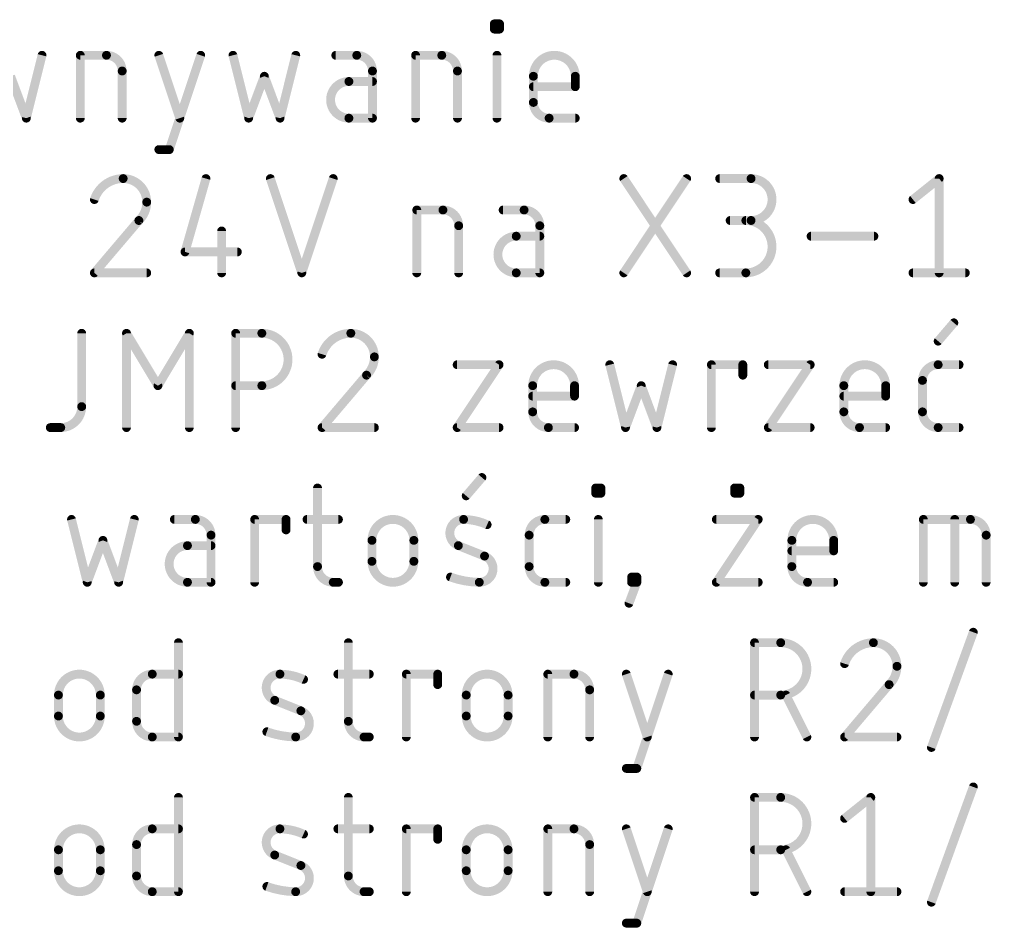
# Model space of a CAD drawing. Extents: x 5 to 171, y -44 to 47.
# Drawn here: x 40.76 to 57.52, y -43.72 to -28.07 of the extents above; entities that cross this region are included whole.
import ezdxf

# ---------------------------------------------------------------- set-up
doc = ezdxf.new("R2010")
doc.units = 0
doc.layers.add('97', color=251, linetype='CONTINUOUS')

msp = doc.modelspace()

# ---------------------------------------------------------------- linework, layer by layer
at = {"layer": '97', "const_width": 0.1524}
for points in [[(48.9553, -28.2335), (48.9553, -28.1432)], [(48.9553, -28.1432), (49.0456, -28.1432)], [(49.0456, -28.1432), (49.0456, -28.2335)], [(49.0456, -28.2335), (48.9553, -28.2335)], [(40.8827, -29.7688), (41.1536, -28.6851)], [(41.8136, -29.7688), (41.8136, -28.6851)], [(41.8136, -28.6851), (42.2651, -28.6851)], [(43.1683, -28.6851), (43.5295, -29.7688)], [(43.3489, -30.3107), (43.8908, -28.6851)], [(44.4466, -28.6851), (44.7175, -29.7688)], [(45.2594, -29.7688), (45.5303, -28.6851)], [(46.5825, -28.6851), (46.2212, -28.6851)], [(47.5971, -29.7688), (47.5971, -28.6851)], [(47.5971, -28.6851), (48.0487, -28.6851)], [(49.0005, -29.7688), (49.0005, -28.6851)], [(40.6117, -29.0463), (40.8827, -29.7688)], [(42.5361, -28.956), (42.5361, -29.7688)], [(44.7175, -29.7688), (44.9885, -29.0463)], [(44.9885, -29.0463), (45.2594, -29.7688)], [(46.8534, -29.7688), (46.8534, -28.956)], [(48.3196, -28.956), (48.3196, -29.7688)], [(49.6292, -29.4979), (49.6292, -29.0463)], [(50.3517, -29.0463), (50.3517, -29.2269)], [(46.8534, -29.1366), (46.447, -29.1366)], [(50.3517, -29.2269), (49.6292, -29.2269)], [(46.447, -29.7688), (46.8534, -29.7688)], [(50.3517, -29.7688), (49.9001, -29.7688)], [(43.1683, -30.3107), (43.3489, -30.3107)], [(43.9809, -30.8102), (43.6196, -32.0746)], [(45.0924, -30.8102), (45.6343, -32.4358)], [(45.6343, -32.4358), (46.1762, -30.8102)], [(51.1886, -32.4358), (52.2723, -30.8102)], [(51.1886, -30.8102), (52.2723, -32.4358)], [(52.842, -30.8102), (53.3839, -30.8102)], [(56.1767, -31.1714), (56.6283, -30.8102)], [(56.6283, -30.8102), (56.6283, -32.4358)], [(47.6177, -32.4358), (47.6177, -31.3521)], [(47.6177, -31.3521), (48.0693, -31.3521)], [(49.4688, -31.3521), (49.1075, -31.3521)], [(42.8242, -31.5327), (42.0565, -32.4358)], [(53.3839, -31.5327), (53.0227, -31.5327)], [(44.2518, -31.7133), (44.2518, -32.4358)], [(48.3402, -31.623), (48.3402, -32.4358)], [(49.7397, -32.4358), (49.7397, -31.623)], [(49.7397, -31.8036), (49.3333, -31.8036)], [(54.4191, -31.8036), (55.5028, -31.8036)], [(43.6196, -32.0746), (44.5227, -32.0746)], [(42.0565, -32.4358), (42.9596, -32.4358)], [(49.3333, -32.4358), (49.7397, -32.4358)], [(52.842, -32.4358), (53.2936, -32.4358)], [(56.1767, -32.4358), (57.0798, -32.4358)], [(56.611, -33.6127), (56.8819, -33.2966)], [(41.8379, -33.4772), (41.8379, -34.7416)], [(42.6106, -35.1028), (42.6106, -33.4772)], [(42.6106, -33.4772), (43.1525, -34.3803)], [(43.1525, -34.3803), (43.6944, -33.4772)], [(43.6944, -33.4772), (43.6944, -35.1028)], [(44.4936, -35.1028), (44.4936, -33.4772)], [(44.4936, -33.4772), (44.9451, -33.4772)], [(48.3143, -34.0191), (49.0368, -34.0191)], [(49.0368, -34.0191), (48.3143, -35.1028)], [(50.9473, -34.0191), (51.2182, -35.1028)], [(51.7601, -35.1028), (52.031, -34.0191)], [(52.6995, -35.1028), (52.6995, -34.0191)], [(52.6995, -34.0191), (53.2414, -34.0191)], [(53.2414, -34.0191), (53.2414, -34.1997)], [(53.681, -34.0191), (54.4035, -34.0191)], [(54.4035, -34.0191), (53.681, -35.1028)], [(56.611, -34.0191), (56.9722, -34.0191)], [(46.7511, -34.1997), (45.9835, -35.1028)], [(44.9451, -34.3803), (44.4936, -34.3803)], [(49.6169, -34.8319), (49.6169, -34.3803)], [(50.3394, -34.3803), (50.3394, -34.5609)], [(51.2182, -35.1028), (51.4891, -34.3803)], [(51.4891, -34.3803), (51.7601, -35.1028)], [(54.9836, -34.8319), (54.9836, -34.3803)], [(55.7061, -34.3803), (55.7061, -34.5609)], [(56.3401, -34.8319), (56.3401, -34.29)], [(50.3394, -34.5609), (49.6169, -34.5609)], [(55.7061, -34.5609), (54.9836, -34.5609)], [(41.4767, -35.1028), (41.296, -35.1028)], [(45.9835, -35.1028), (46.8866, -35.1028)], [(48.3143, -35.1028), (49.0368, -35.1028)], [(50.3394, -35.1028), (49.8878, -35.1028)], [(53.681, -35.1028), (54.4035, -35.1028)], [(55.7061, -35.1028), (55.2545, -35.1028)], [(56.9722, -35.1028), (56.611, -35.1028)], [(48.4702, -36.2797), (48.7412, -35.9636)], [(45.9055, -36.1442), (45.9055, -37.4989)], [(50.7038, -36.2345), (50.7038, -36.1442)], [(50.7038, -36.1442), (50.7941, -36.1442)], [(50.7941, -36.2345), (50.7038, -36.2345)], [(50.7941, -36.1442), (50.7941, -36.2345)], [(53.1005, -36.2345), (53.1005, -36.1442)], [(53.1005, -36.1442), (53.1908, -36.1442)], [(53.1908, -36.2345), (53.1005, -36.2345)], [(53.1908, -36.1442), (53.1908, -36.2345)], [(41.662, -36.6861), (41.9329, -37.7698)], [(42.4748, -37.7698), (42.7457, -36.6861)], [(43.7978, -36.6861), (43.4366, -36.6861)], [(44.821, -37.7698), (44.821, -36.6861)], [(44.821, -36.6861), (45.3629, -36.6861)], [(45.3629, -36.6861), (45.3629, -36.8667)], [(45.7249, -36.6861), (46.2667, -36.6861)], [(49.8267, -36.6861), (50.1879, -36.6861)], [(50.7489, -37.7698), (50.7489, -36.6861)], [(52.7844, -36.6861), (53.5069, -36.6861)], [(53.5069, -36.6861), (52.7844, -37.7698)], [(56.3553, -37.7698), (56.3553, -36.6861)], [(56.3553, -36.6861), (57.1681, -36.6861)], [(56.8972, -37.7698), (56.8972, -36.6861)], [(41.9329, -37.7698), (42.2038, -37.0473)], [(42.2038, -37.0473), (42.4748, -37.7698)], [(44.0688, -37.7698), (44.0688, -36.957)], [(46.8446, -37.4086), (46.8446, -37.0473)], [(47.5671, -37.0473), (47.5671, -37.4086)], [(49.5558, -37.4989), (49.5558, -36.957)], [(54.087, -37.4989), (54.087, -37.0473)], [(54.8095, -37.0473), (54.8095, -37.2279)], [(57.439, -36.957), (57.439, -37.7698)], [(44.0688, -37.1376), (43.6624, -37.1376)], [(48.7863, -37.3182), (48.3348, -37.1376)], [(54.8095, -37.2279), (54.087, -37.2279)], [(51.3237, -37.7698), (51.3237, -37.6795)], [(51.3237, -37.6795), (51.414, -37.6795)], [(51.414, -37.6795), (51.414, -37.7698)], [(43.6624, -37.7698), (44.0688, -37.7698)], [(46.1764, -37.7698), (46.2667, -37.7698)], [(50.1879, -37.7698), (49.8267, -37.7698)], [(51.414, -37.7698), (51.2785, -38.131)], [(51.414, -37.7698), (51.3237, -37.7698)], [(52.7844, -37.7698), (53.5069, -37.7698)], [(54.8095, -37.7698), (54.358, -37.7698)], [(56.4946, -40.6174), (57.2171, -38.6306)], [(43.5064, -38.8112), (43.5064, -40.4368)], [(46.4373, -38.8112), (46.4373, -40.1659)], [(53.4435, -40.4368), (53.4435, -38.8112)], [(53.4435, -38.8112), (53.8951, -38.8112)], [(43.0548, -39.3531), (43.5064, -39.3531)], [(46.2567, -39.3531), (46.7986, -39.3531)], [(47.437, -40.4368), (47.437, -39.3531)], [(47.437, -39.3531), (47.9789, -39.3531)], [(47.9789, -39.3531), (47.9789, -39.5337)], [(49.8774, -40.4368), (49.8774, -39.3531)], [(49.8774, -39.3531), (50.3289, -39.3531)], [(51.2321, -39.3531), (51.5933, -40.4368)], [(51.4127, -40.9787), (51.9546, -39.3531)], [(55.7651, -39.5337), (54.9975, -40.4368)], [(41.4365, -40.0756), (41.4365, -39.7143)], [(42.159, -39.7143), (42.159, -40.0756)], [(42.7839, -40.1659), (42.7839, -39.624)], [(48.4706, -40.0756), (48.4706, -39.7143)], [(49.1931, -39.7143), (49.1931, -40.0756)], [(50.5999, -39.624), (50.5999, -40.4368)], [(53.8951, -39.7143), (53.4435, -39.7143)], [(54.3466, -40.4368), (53.9854, -39.7143)], [(45.6187, -39.9852), (45.1672, -39.8046)], [(43.5064, -40.4368), (43.0548, -40.4368)], [(46.7082, -40.4368), (46.7986, -40.4368)], [(54.9975, -40.4368), (55.9006, -40.4368)], [(51.2321, -40.9787), (51.4127, -40.9787)], [(56.4946, -43.2844), (57.2171, -41.2976)], [(43.5064, -41.4782), (43.5064, -43.1038)], [(46.4373, -41.4782), (46.4373, -42.8329)], [(53.4435, -43.1038), (53.4435, -41.4782)], [(53.4435, -41.4782), (53.8951, -41.4782)], [(54.9975, -41.8394), (55.449, -41.4782)], [(55.449, -41.4782), (55.449, -43.1038)], [(43.0548, -42.0201), (43.5064, -42.0201)], [(46.2567, -42.0201), (46.7986, -42.0201)], [(47.437, -43.1038), (47.437, -42.0201)], [(47.437, -42.0201), (47.9789, -42.0201)], [(47.9789, -42.0201), (47.9789, -42.2007)], [(49.8774, -43.1038), (49.8774, -42.0201)], [(49.8774, -42.0201), (50.3289, -42.0201)], [(51.2321, -42.0201), (51.5933, -43.1038)], [(51.4127, -43.6457), (51.9546, -42.0201)], [(41.4365, -42.7426), (41.4365, -42.3813)], [(42.159, -42.3813), (42.159, -42.7426)], [(42.7839, -42.8329), (42.7839, -42.291)], [(48.4706, -42.7426), (48.4706, -42.3813)], [(49.1931, -42.3813), (49.1931, -42.7426)], [(50.5999, -42.291), (50.5999, -43.1038)], [(53.8951, -42.3813), (53.4435, -42.3813)], [(54.3466, -43.1038), (53.9854, -42.3813)], [(45.6187, -42.6522), (45.1672, -42.4716)], [(43.5064, -43.1038), (43.0548, -43.1038)], [(46.7082, -43.1038), (46.7986, -43.1038)], [(54.9975, -43.1038), (55.9006, -43.1038)], [(51.2321, -43.6457), (51.4127, -43.6457)]]:
    msp.add_lwpolyline(points, dxfattribs=at)
at = {"layer": '97'}
for points, const_width in [([(48.9934, -28.1432, 1), (48.9172, -28.1432)], 0.0762), ([(48.9553, -28.1051, 1), (48.9553, -28.1813)], 0.0762), ([(49.0837, -28.1432, 1), (49.0075, -28.1432)], 0.0762), ([(49.0456, -28.1813, 1), (49.0456, -28.1051)], 0.0762), ([(48.9553, -28.1954, 1), (48.9553, -28.2716)], 0.0762), ([(48.9172, -28.2335, 1), (48.9934, -28.2335)], 0.0762), ([(49.0075, -28.2335, 1), (49.0837, -28.2335)], 0.0762), ([(49.0456, -28.2716, 1), (49.0456, -28.1954)], 0.0762), ([(41.1905, -28.6943, 1), (41.1166, -28.6758)], 0.0762), ([(41.8517, -28.6851, 1), (41.7755, -28.6851)], 0.0762), ([(41.8136, -28.647, 1), (41.8136, -28.7232)], 0.0762), ([(42.5361, -28.956, 0.4142), (42.2651, -28.6851)], 0.1524), ([(42.2651, -28.647, 1), (42.2651, -28.7232)], 0.0762), ([(42.2651, -28.7232, 1), (42.2651, -28.647)], 0.0762), ([(43.2044, -28.673, 1), (43.1322, -28.6971)], 0.0762), ([(43.9269, -28.6971, 1), (43.8546, -28.673)], 0.0762), ([(44.4835, -28.6758, 1), (44.4096, -28.6943)], 0.0762), ([(45.5673, -28.6943, 1), (45.4934, -28.6758)], 0.0762), ([(46.2212, -28.647, 1), (46.2212, -28.7232)], 0.0762), ([(46.8534, -28.956, 0.4142), (46.5825, -28.6851)], 0.1524), ([(46.5825, -28.647, 1), (46.5825, -28.7232)], 0.0762), ([(46.5825, -28.7232, 1), (46.5825, -28.647)], 0.0762), ([(47.6352, -28.6851, 1), (47.559, -28.6851)], 0.0762), ([(47.5971, -28.647, 1), (47.5971, -28.7232)], 0.0762), ([(48.3196, -28.956, 0.4142), (48.0487, -28.6851)], 0.1524), ([(48.0487, -28.647, 1), (48.0487, -28.7232)], 0.0762), ([(48.0487, -28.7232, 1), (48.0487, -28.647)], 0.0762), ([(49.0386, -28.6851, 1), (48.9624, -28.6851)], 0.0762), ([(50.3517, -29.0463, 1), (49.6292, -29.0463)], 0.1524), ([(42.5742, -28.956, 1), (42.498, -28.956)], 0.0762), ([(42.498, -28.956, 1), (42.5742, -28.956)], 0.0762), ([(45.0241, -29.0329, 1), (44.9528, -29.0597)], 0.0762), ([(45.0241, -29.0597, 1), (44.9528, -29.0329)], 0.0762), ([(46.8915, -28.956, 1), (46.8153, -28.956)], 0.0762), ([(46.8153, -28.956, 1), (46.8915, -28.956)], 0.0762), ([(48.3577, -28.956, 1), (48.2815, -28.956)], 0.0762), ([(48.2815, -28.956, 1), (48.3577, -28.956)], 0.0762), ([(49.6673, -29.0463, 1), (49.5911, -29.0463)], 0.0762), ([(50.3898, -29.0463, 1), (50.3136, -29.0463)], 0.0762), ([(46.447, -29.1366, 1), (46.447, -29.7688)], 0.1524), ([(46.447, -29.0985, 1), (46.447, -29.1747)], 0.0762), ([(46.447, -29.1747, 1), (46.447, -29.0985)], 0.0762), ([(46.8534, -29.1747, 1), (46.8534, -29.0985)], 0.0762), ([(49.5911, -29.0463, 1), (49.6673, -29.0463)], 0.0762), ([(50.3136, -29.0463, 1), (50.3898, -29.0463)], 0.0762), ([(49.6292, -29.1888, 1), (49.6292, -29.265)], 0.0762), ([(50.3136, -29.2269, 1), (50.3898, -29.2269)], 0.0762), ([(50.3517, -29.265, 1), (50.3517, -29.1888)], 0.0762), ([(49.6292, -29.4979, 0.4142), (49.9001, -29.7688)], 0.1524), ([(49.6673, -29.4979, 1), (49.5911, -29.4979)], 0.0762), ([(49.5911, -29.4979, 1), (49.6673, -29.4979)], 0.0762), ([(40.8457, -29.7596, 1), (40.9196, -29.778)], 0.0762), ([(40.847, -29.7822, 1), (40.9183, -29.7554)], 0.0762), ([(41.7755, -29.7688, 1), (41.8517, -29.7688)], 0.0762), ([(42.498, -29.7688, 1), (42.5742, -29.7688)], 0.0762), ([(43.4934, -29.7808, 1), (43.5657, -29.7568)], 0.0762), ([(44.6818, -29.7554, 1), (44.7532, -29.7822)], 0.0762), ([(44.6806, -29.778, 1), (44.7545, -29.7596)], 0.0762), ([(45.2224, -29.7596, 1), (45.2963, -29.778)], 0.0762), ([(45.2237, -29.7822, 1), (45.2951, -29.7554)], 0.0762), ([(46.447, -29.7307, 1), (46.447, -29.8069)], 0.0762), ([(46.447, -29.8069, 1), (46.447, -29.7307)], 0.0762), ([(46.8153, -29.7688, 1), (46.8915, -29.7688)], 0.0762), ([(46.8534, -29.8069, 1), (46.8534, -29.7307)], 0.0762), ([(47.559, -29.7688, 1), (47.6352, -29.7688)], 0.0762), ([(48.2815, -29.7688, 1), (48.3577, -29.7688)], 0.0762), ([(48.9624, -29.7688, 1), (49.0386, -29.7688)], 0.0762), ([(49.9001, -29.7307, 1), (49.9001, -29.8069)], 0.0762), ([(49.9001, -29.8069, 1), (49.9001, -29.7307)], 0.0762), ([(50.3517, -29.8069, 1), (50.3517, -29.7307)], 0.0762), ([(43.1683, -30.2726, 1), (43.1683, -30.3488)], 0.0762), ([(43.3128, -30.2986, 1), (43.3851, -30.3227)], 0.0762), ([(43.3489, -30.3488, 1), (43.3489, -30.2726)], 0.0762), ([(42.5532, -30.8102, 0.3252), (42.0565, -31.1714)], 0.1524), ([(42.9596, -31.2166, 0.4142), (42.5532, -30.8102)], 0.1524), ([(42.5532, -30.7721, 1), (42.5532, -30.8483)], 0.0762), ([(42.5532, -30.8483, 1), (42.5532, -30.7721)], 0.0762), ([(44.0175, -30.8207, 1), (43.9442, -30.7997)], 0.0762), ([(45.1286, -30.7982, 1), (45.0563, -30.8222)], 0.0762), ([(46.2123, -30.8222, 1), (46.14, -30.7982)], 0.0762), ([(51.2203, -30.7891, 1), (51.1569, -30.8313)], 0.0762), ([(52.304, -30.8313, 1), (52.2406, -30.7891)], 0.0762), ([(52.842, -30.7721, 1), (52.842, -30.8483)], 0.0762), ([(53.3839, -31.5327, 1), (53.3839, -30.8102)], 0.1524), ([(53.3839, -30.7721, 1), (53.3839, -30.8483)], 0.0762), ([(53.3839, -30.8483, 1), (53.3839, -30.7721)], 0.0762), ([(56.6664, -30.8102, 1), (56.5902, -30.8102)], 0.0762), ([(56.6521, -30.84, 1), (56.6045, -30.7804)], 0.0762), ([(42.0203, -31.1597, 1), (42.0928, -31.1832)], 0.0762), ([(42.8242, -31.5327, 0.2053), (42.9596, -31.2166)], 0.1524), ([(42.9977, -31.2166, 1), (42.9215, -31.2166)], 0.0762), ([(56.1529, -31.1417, 1), (56.2005, -31.2012)], 0.0762), ([(42.9215, -31.2166, 1), (42.9977, -31.2166)], 0.0762), ([(47.6558, -31.3521, 1), (47.5796, -31.3521)], 0.0762), ([(47.6177, -31.314, 1), (47.6177, -31.3902)], 0.0762), ([(48.3402, -31.623, 0.4142), (48.0693, -31.3521)], 0.1524), ([(48.0693, -31.314, 1), (48.0693, -31.3902)], 0.0762), ([(48.0693, -31.3902, 1), (48.0693, -31.314)], 0.0762), ([(49.1075, -31.314, 1), (49.1075, -31.3902)], 0.0762), ([(49.7397, -31.623, 0.4142), (49.4688, -31.3521)], 0.1524), ([(49.4688, -31.314, 1), (49.4688, -31.3902)], 0.0762), ([(49.4688, -31.3902, 1), (49.4688, -31.314)], 0.0762), ([(42.7979, -31.5051, 1), (42.8504, -31.5603)], 0.0762), ([(42.8532, -31.5574, 1), (42.7951, -31.508)], 0.0762), ([(53.0227, -31.4946, 1), (53.0227, -31.5708)], 0.0762), ([(53.2936, -32.4358, 1), (53.2936, -31.5327)], 0.1524), ([(53.2936, -31.4946, 1), (53.2936, -31.5708)], 0.0762), ([(53.3839, -31.4946, 1), (53.3839, -31.5708)], 0.0762), ([(53.3839, -31.5708, 1), (53.3839, -31.4946)], 0.0762), ([(44.2899, -31.7133, 1), (44.2137, -31.7133)], 0.0762), ([(48.3783, -31.623, 1), (48.3021, -31.623)], 0.0762), ([(48.3021, -31.623, 1), (48.3783, -31.623)], 0.0762), ([(49.7778, -31.623, 1), (49.7016, -31.623)], 0.0762), ([(49.7016, -31.623, 1), (49.7778, -31.623)], 0.0762), ([(49.3333, -31.8036, 1), (49.3333, -32.4358)], 0.1524), ([(49.3333, -31.7655, 1), (49.3333, -31.8417)], 0.0762), ([(49.3333, -31.8417, 1), (49.3333, -31.7655)], 0.0762), ([(49.7397, -31.8417, 1), (49.7397, -31.7655)], 0.0762), ([(54.4191, -31.7655, 1), (54.4191, -31.8417)], 0.0762), ([(55.5028, -31.8417, 1), (55.5028, -31.7655)], 0.0762), ([(43.6196, -32.0365, 1), (43.6196, -32.1127)], 0.0762), ([(43.583, -32.0641, 1), (43.6563, -32.085)], 0.0762), ([(44.5227, -32.1127, 1), (44.5227, -32.0365)], 0.0762), ([(42.0565, -32.3977, 1), (42.0565, -32.4739)], 0.0762), ([(42.0275, -32.4111, 1), (42.0855, -32.4605)], 0.0762), ([(42.9596, -32.4739, 1), (42.9596, -32.3977)], 0.0762), ([(44.2137, -32.4358, 1), (44.2899, -32.4358)], 0.0762), ([(45.5982, -32.4238, 1), (45.6705, -32.4478)], 0.0762), ([(45.5982, -32.4478, 1), (45.6705, -32.4238)], 0.0762), ([(47.5796, -32.4358, 1), (47.6558, -32.4358)], 0.0762), ([(48.3021, -32.4358, 1), (48.3783, -32.4358)], 0.0762), ([(49.3333, -32.3977, 1), (49.3333, -32.4739)], 0.0762), ([(49.3333, -32.4739, 1), (49.3333, -32.3977)], 0.0762), ([(49.7016, -32.4358, 1), (49.7778, -32.4358)], 0.0762), ([(49.7397, -32.4739, 1), (49.7397, -32.3977)], 0.0762), ([(51.1569, -32.4147, 1), (51.2203, -32.4569)], 0.0762), ([(52.2406, -32.4569, 1), (52.304, -32.4147)], 0.0762), ([(52.842, -32.3977, 1), (52.842, -32.4739)], 0.0762), ([(53.2936, -32.3977, 1), (53.2936, -32.4739)], 0.0762), ([(53.2936, -32.4739, 1), (53.2936, -32.3977)], 0.0762), ([(56.1767, -32.3977, 1), (56.1767, -32.4739)], 0.0762), ([(56.5902, -32.4358, 1), (56.6664, -32.4358)], 0.0762), ([(57.0798, -32.4739, 1), (57.0798, -32.3977)], 0.0762), ([(56.9108, -33.3214, 1), (56.853, -33.2718)], 0.0762), ([(41.876, -33.4772, 1), (41.7998, -33.4772)], 0.0762), ([(42.6487, -33.4772, 1), (42.5725, -33.4772)], 0.0762), ([(42.6433, -33.4576, 1), (42.5779, -33.4968)], 0.0762), ([(43.7325, -33.4772, 1), (43.6563, -33.4772)], 0.0762), ([(43.727, -33.4968, 1), (43.6617, -33.4576)], 0.0762), ([(44.5317, -33.4772, 1), (44.4555, -33.4772)], 0.0762), ([(44.4936, -33.4391, 1), (44.4936, -33.5153)], 0.0762), ([(44.9451, -34.3803, 1), (44.9451, -33.4772)], 0.1524), ([(44.9451, -33.4391, 1), (44.9451, -33.5153)], 0.0762), ([(44.9451, -33.5153, 1), (44.9451, -33.4391)], 0.0762), ([(46.4802, -33.4772, 0.3252), (45.9835, -33.8384)], 0.1524), ([(46.8866, -33.8836, 0.4142), (46.4802, -33.4772)], 0.1524), ([(46.4802, -33.4391, 1), (46.4802, -33.5153)], 0.0762), ([(46.4802, -33.5153, 1), (46.4802, -33.4391)], 0.0762), ([(56.5821, -33.5879, 1), (56.6399, -33.6375)], 0.0762), ([(45.9472, -33.8267, 1), (46.0197, -33.8502)], 0.0762), ([(46.7511, -34.1997, 0.2053), (46.8866, -33.8836)], 0.1524), ([(46.9247, -33.8836, 1), (46.8485, -33.8836)], 0.0762), ([(46.8485, -33.8836, 1), (46.9247, -33.8836)], 0.0762), ([(48.3143, -33.981, 1), (48.3143, -34.0572)], 0.0762), ([(49.0685, -34.0402, 1), (49.0051, -33.9979)], 0.0762), ([(49.0368, -34.0572, 1), (49.0368, -33.981)], 0.0762), ([(50.3394, -34.3803, 1), (49.6169, -34.3803)], 0.1524), ([(50.9842, -34.0098, 1), (50.9103, -34.0283)], 0.0762), ([(52.068, -34.0283, 1), (51.994, -34.0098)], 0.0762), ([(52.7376, -34.0191, 1), (52.6614, -34.0191)], 0.0762), ([(52.6995, -33.981, 1), (52.6995, -34.0572)], 0.0762), ([(53.2795, -34.0191, 1), (53.2033, -34.0191)], 0.0762), ([(53.2414, -34.0572, 1), (53.2414, -33.981)], 0.0762), ([(53.681, -33.981, 1), (53.681, -34.0572)], 0.0762), ([(54.4352, -34.0402, 1), (54.3718, -33.9979)], 0.0762), ([(54.4035, -34.0572, 1), (54.4035, -33.981)], 0.0762), ([(55.7061, -34.3803, 1), (54.9836, -34.3803)], 0.1524), ([(56.611, -34.0191, 0.4142), (56.3401, -34.29)], 0.1524), ([(56.611, -33.981, 1), (56.611, -34.0572)], 0.0762), ([(56.611, -34.0572, 1), (56.611, -33.981)], 0.0762), ([(56.9722, -34.0572, 1), (56.9722, -33.981)], 0.0762), ([(46.7249, -34.1721, 1), (46.7774, -34.2273)], 0.0762), ([(46.7802, -34.2244, 1), (46.7221, -34.175)], 0.0762), ([(53.2033, -34.1997, 1), (53.2795, -34.1997)], 0.0762), ([(43.1198, -34.3607, 1), (43.1852, -34.3999)], 0.0762), ([(43.1198, -34.3999, 1), (43.1852, -34.3607)], 0.0762), ([(44.4936, -34.3422, 1), (44.4936, -34.4184)], 0.0762), ([(44.9451, -34.3422, 1), (44.9451, -34.4184)], 0.0762), ([(44.9451, -34.4184, 1), (44.9451, -34.3422)], 0.0762), ([(49.655, -34.3803, 1), (49.5788, -34.3803)], 0.0762), ([(50.3775, -34.3803, 1), (50.3013, -34.3803)], 0.0762), ([(51.5248, -34.3669, 1), (51.4535, -34.3937)], 0.0762), ([(51.5248, -34.3937, 1), (51.4535, -34.3669)], 0.0762), ([(55.0217, -34.3803, 1), (54.9455, -34.3803)], 0.0762), ([(55.7442, -34.3803, 1), (55.668, -34.3803)], 0.0762), ([(56.3782, -34.29, 1), (56.302, -34.29)], 0.0762), ([(56.302, -34.29, 1), (56.3782, -34.29)], 0.0762), ([(49.5788, -34.3803, 1), (49.655, -34.3803)], 0.0762), ([(49.6169, -34.5228, 1), (49.6169, -34.599)], 0.0762), ([(50.3013, -34.3803, 1), (50.3775, -34.3803)], 0.0762), ([(50.3394, -34.599, 1), (50.3394, -34.5228)], 0.0762), ([(54.9455, -34.3803, 1), (55.0217, -34.3803)], 0.0762), ([(54.9836, -34.5228, 1), (54.9836, -34.599)], 0.0762), ([(55.668, -34.3803, 1), (55.7442, -34.3803)], 0.0762), ([(55.7061, -34.599, 1), (55.7061, -34.5228)], 0.0762), ([(41.4767, -35.1028, 0.4142), (41.8379, -34.7416)], 0.1524), ([(41.876, -34.7416, 1), (41.7998, -34.7416)], 0.0762), ([(50.3013, -34.5609, 1), (50.3775, -34.5609)], 0.0762), ([(55.668, -34.5609, 1), (55.7442, -34.5609)], 0.0762), ([(41.7998, -34.7416, 1), (41.876, -34.7416)], 0.0762), ([(49.6169, -34.8319, 0.4142), (49.8878, -35.1028)], 0.1524), ([(49.655, -34.8319, 1), (49.5788, -34.8319)], 0.0762), ([(49.5788, -34.8319, 1), (49.655, -34.8319)], 0.0762), ([(54.9836, -34.8319, 0.4142), (55.2545, -35.1028)], 0.1524), ([(55.0217, -34.8319, 1), (54.9455, -34.8319)], 0.0762), ([(54.9455, -34.8319, 1), (55.0217, -34.8319)], 0.0762), ([(56.3401, -34.8319, 0.4142), (56.611, -35.1028)], 0.1524), ([(56.3782, -34.8319, 1), (56.302, -34.8319)], 0.0762), ([(56.302, -34.8319, 1), (56.3782, -34.8319)], 0.0762), ([(41.296, -35.0647, 1), (41.296, -35.1409)], 0.0762), ([(41.4767, -35.0647, 1), (41.4767, -35.1409)], 0.0762), ([(41.4767, -35.1409, 1), (41.4767, -35.0647)], 0.0762), ([(42.5725, -35.1028, 1), (42.6487, -35.1028)], 0.0762), ([(43.6563, -35.1028, 1), (43.7325, -35.1028)], 0.0762), ([(44.4555, -35.1028, 1), (44.5317, -35.1028)], 0.0762), ([(45.9835, -35.0647, 1), (45.9835, -35.1409)], 0.0762), ([(45.9545, -35.0781, 1), (46.0125, -35.1275)], 0.0762), ([(46.8866, -35.1409, 1), (46.8866, -35.0647)], 0.0762), ([(48.3143, -35.0647, 1), (48.3143, -35.1409)], 0.0762), ([(48.2826, -35.0817, 1), (48.346, -35.1239)], 0.0762), ([(49.0368, -35.1409, 1), (49.0368, -35.0647)], 0.0762), ([(49.8878, -35.0647, 1), (49.8878, -35.1409)], 0.0762), ([(49.8878, -35.1409, 1), (49.8878, -35.0647)], 0.0762), ([(50.3394, -35.1409, 1), (50.3394, -35.0647)], 0.0762), ([(51.1825, -35.0894, 1), (51.2539, -35.1162)], 0.0762), ([(51.1812, -35.112, 1), (51.2552, -35.0936)], 0.0762), ([(51.7231, -35.0936, 1), (51.797, -35.112)], 0.0762), ([(51.7244, -35.1162, 1), (51.7957, -35.0894)], 0.0762), ([(52.6614, -35.1028, 1), (52.7376, -35.1028)], 0.0762), ([(53.681, -35.0647, 1), (53.681, -35.1409)], 0.0762), ([(53.6493, -35.0817, 1), (53.7127, -35.1239)], 0.0762), ([(54.4035, -35.1409, 1), (54.4035, -35.0647)], 0.0762), ([(55.2545, -35.0647, 1), (55.2545, -35.1409)], 0.0762), ([(55.2545, -35.1409, 1), (55.2545, -35.0647)], 0.0762), ([(55.7061, -35.1409, 1), (55.7061, -35.0647)], 0.0762), ([(56.611, -35.0647, 1), (56.611, -35.1409)], 0.0762), ([(56.611, -35.1409, 1), (56.611, -35.0647)], 0.0762), ([(56.9722, -35.1409, 1), (56.9722, -35.0647)], 0.0762), ([(48.7701, -35.9884, 1), (48.7122, -35.9388)], 0.0762), ([(45.9436, -36.1442, 1), (45.8674, -36.1442)], 0.0762), ([(50.7419, -36.1442, 1), (50.6657, -36.1442)], 0.0762), ([(50.7038, -36.1061, 1), (50.7038, -36.1823)], 0.0762), ([(50.7038, -36.1964, 1), (50.7038, -36.2726)], 0.0762), ([(50.8322, -36.1442, 1), (50.756, -36.1442)], 0.0762), ([(50.7941, -36.1823, 1), (50.7941, -36.1061)], 0.0762), ([(50.7941, -36.2726, 1), (50.7941, -36.1964)], 0.0762), ([(53.1386, -36.1442, 1), (53.0624, -36.1442)], 0.0762), ([(53.1005, -36.1061, 1), (53.1005, -36.1823)], 0.0762), ([(53.1005, -36.1964, 1), (53.1005, -36.2726)], 0.0762), ([(53.2289, -36.1442, 1), (53.1527, -36.1442)], 0.0762), ([(53.1908, -36.1823, 1), (53.1908, -36.1061)], 0.0762), ([(53.1908, -36.2726, 1), (53.1908, -36.1964)], 0.0762), ([(48.4413, -36.2549, 1), (48.4991, -36.3045)], 0.0762), ([(50.6657, -36.2345, 1), (50.7419, -36.2345)], 0.0762), ([(50.756, -36.2345, 1), (50.8322, -36.2345)], 0.0762), ([(53.0624, -36.2345, 1), (53.1386, -36.2345)], 0.0762), ([(53.1527, -36.2345, 1), (53.2289, -36.2345)], 0.0762), ([(41.6989, -36.6768, 1), (41.625, -36.6953)], 0.0762), ([(42.7827, -36.6953, 1), (42.7087, -36.6768)], 0.0762), ([(43.4366, -36.648, 1), (43.4366, -36.7242)], 0.0762), ([(44.0688, -36.957, 0.4142), (43.7978, -36.6861)], 0.1524), ([(43.7978, -36.648, 1), (43.7978, -36.7242)], 0.0762), ([(43.7978, -36.7242, 1), (43.7978, -36.648)], 0.0762), ([(44.8591, -36.6861, 1), (44.7829, -36.6861)], 0.0762), ([(44.821, -36.648, 1), (44.821, -36.7242)], 0.0762), ([(45.401, -36.6861, 1), (45.3248, -36.6861)], 0.0762), ([(45.3629, -36.7242, 1), (45.3629, -36.648)], 0.0762), ([(45.7249, -36.648, 1), (45.7249, -36.7242)], 0.0762), ([(46.2667, -36.7242, 1), (46.2667, -36.648)], 0.0762), ([(47.5671, -37.0473, 1), (46.8446, -37.0473)], 0.1524), ([(48.4251, -36.6861, 0.8318), (48.3348, -37.1376)], 0.1524), ([(48.4256, -36.648, 1), (48.4245, -36.7242)], 0.0762), ([(48.8315, -36.7764, 0.1026), (48.4251, -36.6861)], 0.1524), ([(48.4245, -36.7242, 1), (48.4256, -36.648)], 0.0762), ([(49.8267, -36.6861, 0.4142), (49.5558, -36.957)], 0.1524), ([(49.8267, -36.648, 1), (49.8267, -36.7242)], 0.0762), ([(49.8267, -36.7242, 1), (49.8267, -36.648)], 0.0762), ([(50.1879, -36.7242, 1), (50.1879, -36.648)], 0.0762), ([(50.787, -36.6861, 1), (50.7108, -36.6861)], 0.0762), ([(52.7844, -36.648, 1), (52.7844, -36.7242)], 0.0762), ([(53.5386, -36.7072, 1), (53.4752, -36.6649)], 0.0762), ([(53.5069, -36.7242, 1), (53.5069, -36.648)], 0.0762), ([(54.8095, -37.0473, 1), (54.087, -37.0473)], 0.1524), ([(56.3934, -36.6861, 1), (56.3172, -36.6861)], 0.0762), ([(56.3553, -36.648, 1), (56.3553, -36.7242)], 0.0762), ([(56.9353, -36.6861, 1), (56.8591, -36.6861)], 0.0762), ([(57.439, -36.957, 0.4142), (57.1681, -36.6861)], 0.1524), ([(57.1681, -36.648, 1), (57.1681, -36.7242)], 0.0762), ([(57.1681, -36.7242, 1), (57.1681, -36.648)], 0.0762), ([(45.3248, -36.8667, 1), (45.401, -36.8667)], 0.0762), ([(48.8158, -36.8111, 1), (48.8471, -36.7416)], 0.0762), ([(42.2395, -37.0339, 1), (42.1682, -37.0607)], 0.0762), ([(42.2395, -37.0607, 1), (42.1682, -37.0339)], 0.0762), ([(44.1069, -36.957, 1), (44.0307, -36.957)], 0.0762), ([(44.0307, -36.957, 1), (44.1069, -36.957)], 0.0762), ([(46.8827, -37.0473, 1), (46.8065, -37.0473)], 0.0762), ([(46.8065, -37.0473, 1), (46.8827, -37.0473)], 0.0762), ([(47.6052, -37.0473, 1), (47.529, -37.0473)], 0.0762), ([(47.529, -37.0473, 1), (47.6052, -37.0473)], 0.0762), ([(49.5939, -36.957, 1), (49.5177, -36.957)], 0.0762), ([(49.5177, -36.957, 1), (49.5939, -36.957)], 0.0762), ([(54.1251, -37.0473, 1), (54.0489, -37.0473)], 0.0762), ([(54.0489, -37.0473, 1), (54.1251, -37.0473)], 0.0762), ([(54.8476, -37.0473, 1), (54.7714, -37.0473)], 0.0762), ([(54.7714, -37.0473, 1), (54.8476, -37.0473)], 0.0762), ([(57.4771, -36.957, 1), (57.4009, -36.957)], 0.0762), ([(57.4009, -36.957, 1), (57.4771, -36.957)], 0.0762), ([(43.6624, -37.1376, 1), (43.6624, -37.7698)], 0.1524), ([(43.6624, -37.0995, 1), (43.6624, -37.1757)], 0.0762), ([(43.6624, -37.1757, 1), (43.6624, -37.0995)], 0.0762), ([(44.0688, -37.1757, 1), (44.0688, -37.0995)], 0.0762), ([(48.3489, -37.1023, 1), (48.3206, -37.173)], 0.0762), ([(48.3206, -37.173, 1), (48.3489, -37.1022)], 0.0762), ([(54.087, -37.1898, 1), (54.087, -37.266)], 0.0762), ([(54.8095, -37.266, 1), (54.8095, -37.1898)], 0.0762), ([(46.8446, -37.4086, 1), (47.5671, -37.4086)], 0.1524), ([(46.8827, -37.4086, 1), (46.8065, -37.4086)], 0.0762), ([(47.6052, -37.4086, 1), (47.529, -37.4086)], 0.0762), ([(48.696, -37.7698, 0.8318), (48.7863, -37.3182)], 0.1524), ([(48.8005, -37.2829, 1), (48.7722, -37.3536)], 0.0762), ([(48.7722, -37.3536, 1), (48.8005, -37.2829)], 0.0762), ([(54.7714, -37.2279, 1), (54.8476, -37.2279)], 0.0762), ([(45.9055, -37.4989, 0.4142), (46.1764, -37.7698)], 0.1524), ([(45.9436, -37.4989, 1), (45.8674, -37.4989)], 0.0762), ([(45.8674, -37.4989, 1), (45.9436, -37.4989)], 0.0762), ([(46.8065, -37.4086, 1), (46.8827, -37.4086)], 0.0762), ([(47.529, -37.4086, 1), (47.6052, -37.4086)], 0.0762), ([(49.5558, -37.4989, 0.4142), (49.8267, -37.7698)], 0.1524), ([(49.5939, -37.4989, 1), (49.5177, -37.4989)], 0.0762), ([(49.5177, -37.4989, 1), (49.5939, -37.4989)], 0.0762), ([(54.087, -37.4989, 0.4142), (54.358, -37.7698)], 0.1524), ([(54.1251, -37.4989, 1), (54.0489, -37.4989)], 0.0762), ([(54.0489, -37.4989, 1), (54.1251, -37.4989)], 0.0762), ([(48.2122, -37.6436, 1), (48.1864, -37.7153)], 0.0762), ([(48.1993, -37.6795, 0.083), (48.696, -37.7698)], 0.1524), ([(51.3618, -37.6795, 1), (51.2856, -37.6795)], 0.0762), ([(51.3237, -37.6414, 1), (51.3237, -37.7176)], 0.0762), ([(51.4521, -37.6795, 1), (51.3759, -37.6795)], 0.0762), ([(51.414, -37.7176, 1), (51.414, -37.6414)], 0.0762), ([(41.8972, -37.7564, 1), (41.9686, -37.7832)], 0.0762), ([(41.8959, -37.779, 1), (41.9699, -37.7606)], 0.0762), ([(42.4378, -37.7606, 1), (42.5117, -37.779)], 0.0762), ([(42.4391, -37.7832, 1), (42.5104, -37.7564)], 0.0762), ([(43.6624, -37.7317, 1), (43.6624, -37.8079)], 0.0762), ([(43.6624, -37.8079, 1), (43.6624, -37.7317)], 0.0762), ([(44.0307, -37.7698, 1), (44.1069, -37.7698)], 0.0762), ([(44.0688, -37.8079, 1), (44.0688, -37.7317)], 0.0762), ([(44.7829, -37.7698, 1), (44.8591, -37.7698)], 0.0762), ([(46.1764, -37.7317, 1), (46.1764, -37.8079)], 0.0762), ([(46.1764, -37.8079, 1), (46.1764, -37.7317)], 0.0762), ([(46.2667, -37.8079, 1), (46.2667, -37.7317)], 0.0762), ([(48.6965, -37.7317, 1), (48.6955, -37.8079)], 0.0762), ([(48.6955, -37.8079, 1), (48.6965, -37.7317)], 0.0762), ([(49.8267, -37.7317, 1), (49.8267, -37.8079)], 0.0762), ([(49.8267, -37.8079, 1), (49.8267, -37.7317)], 0.0762), ([(50.1879, -37.8079, 1), (50.1879, -37.7317)], 0.0762), ([(50.7108, -37.7698, 1), (50.787, -37.7698)], 0.0762), ([(51.3237, -37.7317, 1), (51.3237, -37.8079)], 0.0762), ([(51.2856, -37.7698, 1), (51.3618, -37.7698)], 0.0762), ([(51.3759, -37.7698, 1), (51.4521, -37.7698)], 0.0762), ([(51.4496, -37.7832, 1), (51.3783, -37.7564)], 0.0762), ([(51.414, -37.8079, 1), (51.414, -37.7317)], 0.0762), ([(52.7844, -37.7317, 1), (52.7844, -37.8079)], 0.0762), ([(52.7527, -37.7487, 1), (52.8161, -37.7909)], 0.0762), ([(53.5069, -37.8079, 1), (53.5069, -37.7317)], 0.0762), ([(54.358, -37.7317, 1), (54.358, -37.8079)], 0.0762), ([(54.358, -37.8079, 1), (54.358, -37.7317)], 0.0762), ([(54.8095, -37.8079, 1), (54.8095, -37.7317)], 0.0762), ([(56.3172, -37.7698, 1), (56.3934, -37.7698)], 0.0762), ([(56.8591, -37.7698, 1), (56.9353, -37.7698)], 0.0762), ([(57.4009, -37.7698, 1), (57.4771, -37.7698)], 0.0762), ([(51.2428, -38.1177, 1), (51.3142, -38.1444)], 0.0762), ([(57.2529, -38.6436, 1), (57.1813, -38.6176)], 0.0762), ([(43.5445, -38.8112, 1), (43.4683, -38.8112)], 0.0762), ([(46.4754, -38.8112, 1), (46.3992, -38.8112)], 0.0762), ([(53.4816, -38.8112, 1), (53.4054, -38.8112)], 0.0762), ([(53.4435, -38.7731, 1), (53.4435, -38.8493)], 0.0762), ([(53.8951, -39.7143, 1), (53.8951, -38.8112)], 0.1524), ([(53.8951, -38.7731, 1), (53.8951, -38.8493)], 0.0762), ([(53.8951, -38.8493, 1), (53.8951, -38.7731)], 0.0762), ([(55.4942, -38.8112, 0.3252), (54.9975, -39.1724)], 0.1524), ([(55.9006, -39.2176, 0.4142), (55.4942, -38.8112)], 0.1524), ([(55.4942, -38.7731, 1), (55.4942, -38.8493)], 0.0762), ([(55.4942, -38.8493, 1), (55.4942, -38.7731)], 0.0762), ([(54.9612, -39.1607, 1), (55.0337, -39.1842)], 0.0762), ([(55.7651, -39.5337, 0.2053), (55.9006, -39.2176)], 0.1524), ([(55.9387, -39.2176, 1), (55.8625, -39.2176)], 0.0762), ([(55.8625, -39.2176, 1), (55.9387, -39.2176)], 0.0762), ([(42.159, -39.7143, 1), (41.4365, -39.7143)], 0.1524), ([(43.0548, -39.3531, 0.4142), (42.7839, -39.624)], 0.1524), ([(43.0548, -39.315, 1), (43.0548, -39.3912)], 0.0762), ([(43.0548, -39.3912, 1), (43.0548, -39.315)], 0.0762), ([(43.5064, -39.3912, 1), (43.5064, -39.315)], 0.0762), ([(45.2575, -39.3531, 0.8318), (45.1672, -39.8046)], 0.1524), ([(45.258, -39.315, 1), (45.2569, -39.3912)], 0.0762), ([(45.6639, -39.4434, 0.1026), (45.2575, -39.3531)], 0.1524), ([(45.2569, -39.3912, 1), (45.258, -39.315)], 0.0762), ([(46.2567, -39.315, 1), (46.2567, -39.3912)], 0.0762), ([(46.7986, -39.3912, 1), (46.7986, -39.315)], 0.0762), ([(47.4751, -39.3531, 1), (47.3989, -39.3531)], 0.0762), ([(47.437, -39.315, 1), (47.437, -39.3912)], 0.0762), ([(48.017, -39.3531, 1), (47.9408, -39.3531)], 0.0762), ([(47.9789, -39.3912, 1), (47.9789, -39.315)], 0.0762), ([(49.1931, -39.7143, 1), (48.4706, -39.7143)], 0.1524), ([(49.9155, -39.3531, 1), (49.8393, -39.3531)], 0.0762), ([(49.8774, -39.315, 1), (49.8774, -39.3912)], 0.0762), ([(50.5999, -39.624, 0.4142), (50.3289, -39.3531)], 0.1524), ([(50.3289, -39.315, 1), (50.3289, -39.3912)], 0.0762), ([(50.3289, -39.3912, 1), (50.3289, -39.315)], 0.0762), ([(51.2682, -39.341, 1), (51.1959, -39.3651)], 0.0762), ([(51.9907, -39.3651, 1), (51.9184, -39.341)], 0.0762), ([(45.6482, -39.4781, 1), (45.6795, -39.4086)], 0.0762), ([(47.9408, -39.5337, 1), (48.017, -39.5337)], 0.0762), ([(55.7388, -39.5061, 1), (55.7914, -39.5613)], 0.0762), ([(55.7942, -39.5584, 1), (55.7361, -39.509)], 0.0762), ([(41.4746, -39.7143, 1), (41.3984, -39.7143)], 0.0762), ([(41.3984, -39.7143, 1), (41.4746, -39.7143)], 0.0762), ([(42.1971, -39.7143, 1), (42.1209, -39.7143)], 0.0762), ([(42.1209, -39.7143, 1), (42.1971, -39.7143)], 0.0762), ([(42.822, -39.624, 1), (42.7458, -39.624)], 0.0762), ([(42.7458, -39.624, 1), (42.822, -39.624)], 0.0762), ([(48.5087, -39.7143, 1), (48.4325, -39.7143)], 0.0762), ([(48.4325, -39.7143, 1), (48.5087, -39.7143)], 0.0762), ([(49.2312, -39.7143, 1), (49.155, -39.7143)], 0.0762), ([(49.155, -39.7143, 1), (49.2312, -39.7143)], 0.0762), ([(50.638, -39.624, 1), (50.5618, -39.624)], 0.0762), ([(50.5618, -39.624, 1), (50.638, -39.624)], 0.0762), ([(53.4435, -39.6762, 1), (53.4435, -39.7524)], 0.0762), ([(53.8951, -39.6762, 1), (53.8951, -39.7524)], 0.0762), ([(53.8951, -39.7524, 1), (53.8951, -39.6762)], 0.0762), ([(54.0195, -39.6973, 1), (53.9513, -39.7314)], 0.0762), ([(45.1813, -39.7693, 1), (45.153, -39.84)], 0.0762), ([(45.153, -39.84, 1), (45.1813, -39.7692)], 0.0762), ([(41.4365, -40.0756, 1), (42.159, -40.0756)], 0.1524), ([(41.4746, -40.0756, 1), (41.3984, -40.0756)], 0.0762), ([(42.1971, -40.0756, 1), (42.1209, -40.0756)], 0.0762), ([(45.5284, -40.4368, 0.8318), (45.6187, -39.9852)], 0.1524), ([(45.6329, -39.9499, 1), (45.6046, -40.0206)], 0.0762), ([(45.6046, -40.0206, 1), (45.6329, -39.9499)], 0.0762), ([(48.4706, -40.0756, 1), (49.1931, -40.0756)], 0.1524), ([(48.5087, -40.0756, 1), (48.4325, -40.0756)], 0.0762), ([(49.2312, -40.0756, 1), (49.155, -40.0756)], 0.0762), ([(41.3984, -40.0756, 1), (41.4746, -40.0756)], 0.0762), ([(42.1209, -40.0756, 1), (42.1971, -40.0756)], 0.0762), ([(42.7839, -40.1659, 0.4142), (43.0548, -40.4368)], 0.1524), ([(42.822, -40.1659, 1), (42.7458, -40.1659)], 0.0762), ([(42.7458, -40.1659, 1), (42.822, -40.1659)], 0.0762), ([(46.4373, -40.1659, 0.4142), (46.7082, -40.4368)], 0.1524), ([(46.4754, -40.1659, 1), (46.3992, -40.1659)], 0.0762), ([(46.3992, -40.1659, 1), (46.4754, -40.1659)], 0.0762), ([(48.4325, -40.0756, 1), (48.5087, -40.0756)], 0.0762), ([(49.155, -40.0756, 1), (49.2312, -40.0756)], 0.0762), ([(43.0548, -40.3987, 1), (43.0548, -40.4749)], 0.0762), ([(43.0548, -40.4749, 1), (43.0548, -40.3987)], 0.0762), ([(43.5064, -40.4749, 1), (43.5064, -40.3987)], 0.0762), ([(45.0446, -40.3106, 1), (45.0188, -40.3823)], 0.0762), ([(45.0317, -40.3465, 0.083), (45.5284, -40.4368)], 0.1524), ([(45.529, -40.3987, 1), (45.5279, -40.4749)], 0.0762), ([(45.5279, -40.4749, 1), (45.529, -40.3987)], 0.0762), ([(46.7082, -40.3987, 1), (46.7082, -40.4749)], 0.0762), ([(46.7082, -40.4749, 1), (46.7082, -40.3987)], 0.0762), ([(46.7986, -40.4749, 1), (46.7986, -40.3987)], 0.0762), ([(54.9975, -40.3987, 1), (54.9975, -40.4749)], 0.0762), ([(55.9006, -40.4749, 1), (55.9006, -40.3987)], 0.0762), ([(43.4683, -40.4368, 1), (43.5445, -40.4368)], 0.0762), ([(47.3989, -40.4368, 1), (47.4751, -40.4368)], 0.0762), ([(49.8393, -40.4368, 1), (49.9155, -40.4368)], 0.0762), ([(50.5618, -40.4368, 1), (50.638, -40.4368)], 0.0762), ([(51.5572, -40.4488, 1), (51.6295, -40.4248)], 0.0762), ([(53.4054, -40.4368, 1), (53.4816, -40.4368)], 0.0762), ([(54.3125, -40.4538, 1), (54.3807, -40.4198)], 0.0762), ([(54.9684, -40.4121, 1), (55.0265, -40.4615)], 0.0762), ([(56.4588, -40.6044, 1), (56.5304, -40.6304)], 0.0762), ([(51.2321, -40.9406, 1), (51.2321, -41.0168)], 0.0762), ([(51.3766, -40.9666, 1), (51.4489, -40.9907)], 0.0762), ([(51.4127, -41.0168, 1), (51.4127, -40.9406)], 0.0762), ([(57.2529, -41.3106, 1), (57.1813, -41.2846)], 0.0762), ([(43.5445, -41.4782, 1), (43.4683, -41.4782)], 0.0762), ([(46.4754, -41.4782, 1), (46.3992, -41.4782)], 0.0762), ([(53.4816, -41.4782, 1), (53.4054, -41.4782)], 0.0762), ([(53.4435, -41.4401, 1), (53.4435, -41.5163)], 0.0762), ([(53.8951, -42.3813, 1), (53.8951, -41.4782)], 0.1524), ([(53.8951, -41.4401, 1), (53.8951, -41.5163)], 0.0762), ([(53.8951, -41.5163, 1), (53.8951, -41.4401)], 0.0762), ([(55.4871, -41.4782, 1), (55.4109, -41.4782)], 0.0762), ([(55.4728, -41.508, 1), (55.4252, -41.4484)], 0.0762), ([(54.9737, -41.8097, 1), (55.0213, -41.8692)], 0.0762), ([(42.159, -42.3813, 1), (41.4365, -42.3813)], 0.1524), ([(43.0548, -42.0201, 0.4142), (42.7839, -42.291)], 0.1524), ([(43.0548, -41.982, 1), (43.0548, -42.0582)], 0.0762), ([(43.0548, -42.0582, 1), (43.0548, -41.982)], 0.0762), ([(43.5064, -42.0582, 1), (43.5064, -41.982)], 0.0762), ([(45.2575, -42.0201, 0.8318), (45.1672, -42.4716)], 0.1524), ([(45.258, -41.982, 1), (45.2569, -42.0582)], 0.0762), ([(45.6639, -42.1104, 0.1026), (45.2575, -42.0201)], 0.1524), ([(45.2569, -42.0582, 1), (45.258, -41.982)], 0.0762), ([(45.6482, -42.1451, 1), (45.6795, -42.0756)], 0.0762), ([(46.2567, -41.982, 1), (46.2567, -42.0582)], 0.0762), ([(46.7986, -42.0582, 1), (46.7986, -41.982)], 0.0762), ([(47.4751, -42.0201, 1), (47.3989, -42.0201)], 0.0762), ([(47.437, -41.982, 1), (47.437, -42.0582)], 0.0762), ([(48.017, -42.0201, 1), (47.9408, -42.0201)], 0.0762), ([(47.9789, -42.0582, 1), (47.9789, -41.982)], 0.0762), ([(49.1931, -42.3813, 1), (48.4706, -42.3813)], 0.1524), ([(49.9155, -42.0201, 1), (49.8393, -42.0201)], 0.0762), ([(49.8774, -41.982, 1), (49.8774, -42.0582)], 0.0762), ([(50.5999, -42.291, 0.4142), (50.3289, -42.0201)], 0.1524), ([(50.3289, -41.982, 1), (50.3289, -42.0582)], 0.0762), ([(50.3289, -42.0582, 1), (50.3289, -41.982)], 0.0762), ([(51.2682, -42.008, 1), (51.1959, -42.0321)], 0.0762), ([(51.9907, -42.0321, 1), (51.9184, -42.008)], 0.0762), ([(47.9408, -42.2007, 1), (48.017, -42.2007)], 0.0762), ([(41.4746, -42.3813, 1), (41.3984, -42.3813)], 0.0762), ([(41.3984, -42.3813, 1), (41.4746, -42.3813)], 0.0762), ([(42.1971, -42.3813, 1), (42.1209, -42.3813)], 0.0762), ([(42.1209, -42.3813, 1), (42.1971, -42.3813)], 0.0762), ([(42.822, -42.291, 1), (42.7458, -42.291)], 0.0762), ([(42.7458, -42.291, 1), (42.822, -42.291)], 0.0762), ([(48.5087, -42.3813, 1), (48.4325, -42.3813)], 0.0762), ([(48.4325, -42.3813, 1), (48.5087, -42.3813)], 0.0762), ([(49.2312, -42.3813, 1), (49.155, -42.3813)], 0.0762), ([(49.155, -42.3813, 1), (49.2312, -42.3813)], 0.0762), ([(50.638, -42.291, 1), (50.5618, -42.291)], 0.0762), ([(50.5618, -42.291, 1), (50.638, -42.291)], 0.0762), ([(53.4435, -42.3432, 1), (53.4435, -42.4194)], 0.0762), ([(53.8951, -42.3432, 1), (53.8951, -42.4194)], 0.0762), ([(53.8951, -42.4194, 1), (53.8951, -42.3432)], 0.0762), ([(54.0195, -42.3643, 1), (53.9513, -42.3984)], 0.0762), ([(45.1813, -42.4363, 1), (45.153, -42.507)], 0.0762), ([(45.153, -42.507, 1), (45.1813, -42.4362)], 0.0762), ([(41.4365, -42.7426, 1), (42.159, -42.7426)], 0.1524), ([(41.4746, -42.7426, 1), (41.3984, -42.7426)], 0.0762), ([(41.3984, -42.7426, 1), (41.4746, -42.7426)], 0.0762), ([(42.1971, -42.7426, 1), (42.1209, -42.7426)], 0.0762), ([(42.1209, -42.7426, 1), (42.1971, -42.7426)], 0.0762), ([(45.5284, -43.1038, 0.8318), (45.6187, -42.6522)], 0.1524), ([(45.6329, -42.6169, 1), (45.6046, -42.6876)], 0.0762), ([(45.6046, -42.6876, 1), (45.6329, -42.6169)], 0.0762), ([(48.4706, -42.7426, 1), (49.1931, -42.7426)], 0.1524), ([(48.5087, -42.7426, 1), (48.4325, -42.7426)], 0.0762), ([(48.4325, -42.7426, 1), (48.5087, -42.7426)], 0.0762), ([(49.2312, -42.7426, 1), (49.155, -42.7426)], 0.0762), ([(49.155, -42.7426, 1), (49.2312, -42.7426)], 0.0762), ([(42.7839, -42.8329, 0.4142), (43.0548, -43.1038)], 0.1524), ([(42.822, -42.8329, 1), (42.7458, -42.8329)], 0.0762), ([(42.7458, -42.8329, 1), (42.822, -42.8329)], 0.0762), ([(46.4373, -42.8329, 0.4142), (46.7082, -43.1038)], 0.1524), ([(46.4754, -42.8329, 1), (46.3992, -42.8329)], 0.0762), ([(46.3992, -42.8329, 1), (46.4754, -42.8329)], 0.0762), ([(43.0548, -43.0657, 1), (43.0548, -43.1419)], 0.0762), ([(43.0548, -43.1419, 1), (43.0548, -43.0657)], 0.0762), ([(43.5064, -43.1419, 1), (43.5064, -43.0657)], 0.0762), ([(45.0446, -42.9776, 1), (45.0188, -43.0493)], 0.0762), ([(45.0317, -43.0135, 0.083), (45.5284, -43.1038)], 0.1524), ([(45.529, -43.0657, 1), (45.5279, -43.1419)], 0.0762), ([(45.5279, -43.1419, 1), (45.529, -43.0657)], 0.0762), ([(46.7082, -43.0657, 1), (46.7082, -43.1419)], 0.0762), ([(46.7082, -43.1419, 1), (46.7082, -43.0657)], 0.0762), ([(46.7986, -43.1419, 1), (46.7986, -43.0657)], 0.0762), ([(54.3125, -43.1208, 1), (54.3807, -43.0868)], 0.0762), ([(54.9975, -43.0657, 1), (54.9975, -43.1419)], 0.0762), ([(55.9006, -43.1419, 1), (55.9006, -43.0657)], 0.0762), ([(43.4683, -43.1038, 1), (43.5445, -43.1038)], 0.0762), ([(47.3989, -43.1038, 1), (47.4751, -43.1038)], 0.0762), ([(49.8393, -43.1038, 1), (49.9155, -43.1038)], 0.0762), ([(50.5618, -43.1038, 1), (50.638, -43.1038)], 0.0762), ([(51.5572, -43.1158, 1), (51.6295, -43.0918)], 0.0762), ([(53.4054, -43.1038, 1), (53.4816, -43.1038)], 0.0762), ([(55.4109, -43.1038, 1), (55.4871, -43.1038)], 0.0762), ([(56.4588, -43.2714, 1), (56.5304, -43.2974)], 0.0762), ([(51.2321, -43.6076, 1), (51.2321, -43.6838)], 0.0762), ([(51.3766, -43.6336, 1), (51.4489, -43.6577)], 0.0762), ([(51.4127, -43.6838, 1), (51.4127, -43.6076)], 0.0762)]:
    msp.add_lwpolyline(points, format="xyb", dxfattribs=dict(at, const_width=const_width))

doc.saveas('drawing.dxf')
